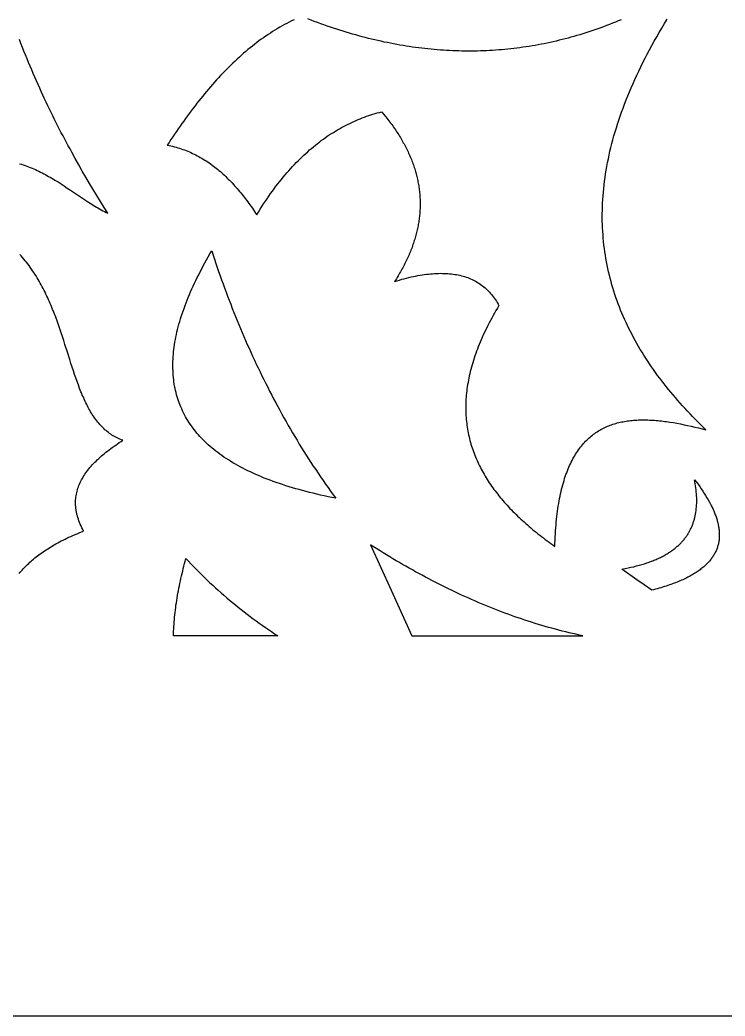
# Model space of a CAD drawing. Extents: x -4113 to -3113, y 1469 to 2469.
# Drawn here: x -3610.2 to -3499, y 1469.1 to 1626.2 of the extents above; entities that cross this region are included whole.
import ezdxf

# ---------------------------------------------------------------- set-up
doc = ezdxf.new("R2010")
doc.units = 0
doc.layers.add('PLAN_1', color=18, linetype='CONTINUOUS')

msp = doc.modelspace()

# ---------------------------------------------------------------- linework, layer by layer
at = {"layer": 'PLAN_1'}
for points in [[(-4113.04, 2469.07), (-3113.04, 2469.07), (-3113.04, 1469.07), (-4113.04, 1469.07)], [(-3560.44, 1550.75), (-3561.05, 1550.87), (-3561.65, 1551), (-3562.25, 1551.13), (-3562.84, 1551.26), (-3563.42, 1551.39), (-3564, 1551.53), (-3564.56, 1551.67), (-3565.12, 1551.81), (-3565.67, 1551.96), (-3566.22, 1552.11), (-3566.75, 1552.26), (-3567.28, 1552.41), (-3567.8, 1552.57), (-3568.31, 1552.73), (-3568.82, 1552.9), (-3569.32, 1553.06), (-3569.81, 1553.23), (-3570.29, 1553.41), (-3570.77, 1553.58), (-3571.24, 1553.76), (-3571.7, 1553.94), (-3572.15, 1554.13), (-3572.6, 1554.32), (-3573.03, 1554.51), (-3573.46, 1554.7), (-3573.89, 1554.9), (-3574.3, 1555.1), (-3574.71, 1555.3), (-3575.11, 1555.51), (-3575.51, 1555.71), (-3575.9, 1555.93), (-3576.27, 1556.14), (-3576.65, 1556.36), (-3577.01, 1556.58), (-3577.37, 1556.8), (-3577.72, 1557.03), (-3578.06, 1557.26), (-3578.4, 1557.49), (-3578.72, 1557.72), (-3579.05, 1557.96), (-3579.36, 1558.2), (-3579.67, 1558.44), (-3579.96, 1558.69), (-3580.26, 1558.94), (-3580.54, 1559.19), (-3580.82, 1559.45), (-3581.09, 1559.71), (-3581.35, 1559.97), (-3581.61, 1560.23), (-3581.86, 1560.5), (-3582.1, 1560.77), (-3582.33, 1561.04), (-3582.56, 1561.31), (-3582.78, 1561.59), (-3582.99, 1561.87), (-3583.2, 1562.16), (-3583.4, 1562.44), (-3583.59, 1562.73), (-3583.77, 1563.02), (-3583.95, 1563.32), (-3584.12, 1563.62), (-3584.28, 1563.92), (-3584.44, 1564.22), (-3584.59, 1564.53), (-3584.73, 1564.84), (-3584.87, 1565.15), (-3584.99, 1565.46), (-3585.12, 1565.78), (-3585.23, 1566.1), (-3585.34, 1566.42), (-3585.44, 1566.75), (-3585.53, 1567.08), (-3585.62, 1567.41), (-3585.7, 1567.74), (-3585.77, 1568.08), (-3585.84, 1568.42), (-3585.9, 1568.76), (-3585.95, 1569.11), (-3585.99, 1569.45), (-3586.03, 1569.8), (-3586.06, 1570.16), (-3586.09, 1570.51), (-3586.1, 1570.87), (-3586.12, 1571.23), (-3586.12, 1571.6), (-3586.12, 1571.96), (-3586.11, 1572.33), (-3586.09, 1572.71), (-3586.07, 1573.08), (-3586.04, 1573.46), (-3586, 1573.84), (-3585.96, 1574.22), (-3585.91, 1574.61), (-3585.85, 1575), (-3585.79, 1575.39), (-3585.72, 1575.78), (-3585.64, 1576.18), (-3585.56, 1576.58), (-3585.47, 1576.98), (-3585.37, 1577.38), (-3585.27, 1577.79), (-3585.16, 1578.2), (-3585.04, 1578.61), (-3584.92, 1579.03), (-3584.79, 1579.44), (-3584.65, 1579.86), (-3584.51, 1580.29), (-3584.36, 1580.71), (-3584.2, 1581.14), (-3584.04, 1581.57), (-3583.87, 1582.01), (-3583.69, 1582.44), (-3583.51, 1582.88), (-3583.32, 1583.32), (-3583.13, 1583.77), (-3582.92, 1584.21), (-3582.72, 1584.66), (-3582.5, 1585.11), (-3582.28, 1585.57), (-3582.05, 1586.02), (-3581.82, 1586.48), (-3581.58, 1586.94), (-3581.33, 1587.41), (-3581.08, 1587.88), (-3580.82, 1588.35), (-3580.55, 1588.82), (-3580.28, 1589.29), (-3580, 1589.77), (-3579.78, 1589.11), (-3579.56, 1588.46), (-3579.34, 1587.81), (-3579.12, 1587.16), (-3578.9, 1586.51), (-3578.67, 1585.86), (-3578.44, 1585.21), (-3578.2, 1584.56), (-3577.97, 1583.92), (-3577.73, 1583.27), (-3577.49, 1582.63), (-3577.24, 1581.99), (-3577, 1581.35), (-3576.75, 1580.71), (-3576.5, 1580.08), (-3576.24, 1579.44), (-3575.98, 1578.81), (-3575.72, 1578.17), (-3575.46, 1577.54), (-3575.2, 1576.91), (-3574.93, 1576.28), (-3574.66, 1575.66), (-3574.38, 1575.03), (-3574.1, 1574.41), (-3573.82, 1573.79), (-3573.54, 1573.17), (-3573.25, 1572.55), (-3572.96, 1571.93), (-3572.67, 1571.31), (-3572.38, 1570.7), (-3572.08, 1570.08), (-3571.78, 1569.47), (-3571.47, 1568.86), (-3571.17, 1568.25), (-3570.86, 1567.64), (-3570.54, 1567.04), (-3570.23, 1566.43), (-3569.91, 1565.83), (-3569.59, 1565.23), (-3569.26, 1564.63), (-3568.93, 1564.03), (-3568.6, 1563.44), (-3568.26, 1562.84), (-3567.92, 1562.25), (-3567.58, 1561.66), (-3567.24, 1561.07), (-3566.89, 1560.48), (-3566.54, 1559.9), (-3566.18, 1559.31), (-3565.82, 1558.73), (-3565.46, 1558.15), (-3565.09, 1557.57), (-3564.72, 1556.99), (-3564.35, 1556.41), (-3563.98, 1555.84), (-3563.6, 1555.27), (-3563.22, 1554.7), (-3562.83, 1554.13), (-3562.44, 1553.56), (-3562.05, 1553), (-3561.65, 1552.43), (-3561.25, 1551.87), (-3560.85, 1551.31)], [(-3503.85, 1553.67), (-3503.57, 1553.31), (-3503.31, 1552.95), (-3503.05, 1552.59), (-3502.8, 1552.23), (-3502.56, 1551.88), (-3502.33, 1551.52), (-3502.11, 1551.17), (-3501.9, 1550.83), (-3501.7, 1550.48), (-3501.5, 1550.14), (-3501.32, 1549.8), (-3501.24, 1549.63), (-3501.15, 1549.46), (-3501.07, 1549.29), (-3500.99, 1549.12), (-3500.92, 1548.96), (-3500.84, 1548.79), (-3500.77, 1548.63), (-3500.71, 1548.46), (-3500.64, 1548.3), (-3500.58, 1548.13), (-3500.52, 1547.97), (-3500.46, 1547.81), (-3500.41, 1547.65), (-3500.36, 1547.49), (-3500.31, 1547.33), (-3500.27, 1547.17), (-3500.22, 1547.01), (-3500.18, 1546.85), (-3500.15, 1546.69), (-3500.11, 1546.53), (-3500.08, 1546.38), (-3500.06, 1546.22), (-3500.03, 1546.07), (-3500.01, 1545.92), (-3499.99, 1545.76), (-3499.98, 1545.61), (-3499.97, 1545.46), (-3499.96, 1545.31), (-3499.95, 1545.16), (-3499.95, 1545.01), (-3499.95, 1544.86), (-3499.95, 1544.71), (-3499.96, 1544.56), (-3499.97, 1544.42), (-3499.98, 1544.27), (-3500, 1544.13), (-3500.02, 1543.98), (-3500.05, 1543.84), (-3500.07, 1543.7), (-3500.1, 1543.56), (-3500.14, 1543.42), (-3500.17, 1543.28), (-3500.22, 1543.14), (-3500.26, 1543), (-3500.31, 1542.86), (-3500.36, 1542.73), (-3500.41, 1542.59), (-3500.47, 1542.45), (-3500.53, 1542.32), (-3500.6, 1542.19), (-3500.67, 1542.05), (-3500.74, 1541.92), (-3500.82, 1541.79), (-3500.9, 1541.66), (-3500.98, 1541.53), (-3501.07, 1541.41), (-3501.16, 1541.28), (-3501.25, 1541.15), (-3501.35, 1541.03), (-3501.45, 1540.9), (-3501.56, 1540.78), (-3501.67, 1540.66), (-3501.78, 1540.54), (-3501.9, 1540.41), (-3502.02, 1540.29), (-3502.15, 1540.18), (-3502.28, 1540.06), (-3502.41, 1539.94), (-3502.55, 1539.82), (-3502.69, 1539.71), (-3502.84, 1539.6), (-3502.99, 1539.48), (-3503.14, 1539.37), (-3503.3, 1539.26), (-3503.46, 1539.15), (-3503.62, 1539.04), (-3503.79, 1538.93), (-3503.97, 1538.82), (-3504.15, 1538.72), (-3504.33, 1538.61), (-3504.51, 1538.51), (-3504.71, 1538.4), (-3504.9, 1538.3), (-3505.1, 1538.2), (-3505.3, 1538.1), (-3505.51, 1538), (-3505.72, 1537.9), (-3505.94, 1537.81), (-3506.16, 1537.71), (-3506.39, 1537.61), (-3506.62, 1537.52), (-3506.85, 1537.43), (-3507.09, 1537.34), (-3507.33, 1537.24), (-3507.58, 1537.15), (-3507.83, 1537.07), (-3508.09, 1536.98), (-3508.35, 1536.89), (-3508.62, 1536.81), (-3508.89, 1536.72), (-3509.16, 1536.64), (-3509.44, 1536.56), (-3509.73, 1536.47), (-3510.01, 1536.39), (-3510.31, 1536.32), (-3510.61, 1536.24), (-3511.78, 1537.07), (-3512.96, 1537.9), (-3515.31, 1539.58), (-3514.82, 1539.67), (-3514.35, 1539.76), (-3513.89, 1539.86), (-3513.45, 1539.96), (-3513.01, 1540.07), (-3512.58, 1540.19), (-3512.17, 1540.3), (-3511.77, 1540.43), (-3511.37, 1540.55), (-3511.18, 1540.62), (-3510.99, 1540.69), (-3510.81, 1540.76), (-3510.62, 1540.82), (-3510.44, 1540.9), (-3510.26, 1540.97), (-3510.09, 1541.04), (-3509.91, 1541.11), (-3509.74, 1541.19), (-3509.58, 1541.26), (-3509.41, 1541.34), (-3509.25, 1541.42), (-3509.09, 1541.5), (-3508.93, 1541.58), (-3508.77, 1541.66), (-3508.62, 1541.74), (-3508.47, 1541.83), (-3508.33, 1541.91), (-3508.18, 1542), (-3508.04, 1542.09), (-3507.9, 1542.18), (-3507.76, 1542.26), (-3507.63, 1542.36), (-3507.49, 1542.45), (-3507.36, 1542.54), (-3507.24, 1542.63), (-3507.11, 1542.73), (-3506.99, 1542.82), (-3506.87, 1542.92), (-3506.75, 1543.02), (-3506.63, 1543.12), (-3506.52, 1543.22), (-3506.41, 1543.32), (-3506.3, 1543.42), (-3506.19, 1543.52), (-3506.09, 1543.62), (-3505.99, 1543.73), (-3505.89, 1543.84), (-3505.79, 1543.94), (-3505.69, 1544.05), (-3505.6, 1544.16), (-3505.51, 1544.27), (-3505.42, 1544.38), (-3505.34, 1544.49), (-3505.25, 1544.6), (-3505.17, 1544.72), (-3505.09, 1544.83), (-3505.01, 1544.95), (-3504.94, 1545.06), (-3504.86, 1545.18), (-3504.79, 1545.3), (-3504.72, 1545.42), (-3504.66, 1545.54), (-3504.59, 1545.66), (-3504.53, 1545.78), (-3504.47, 1545.9), (-3504.41, 1546.02), (-3504.35, 1546.15), (-3504.3, 1546.27), (-3504.24, 1546.4), (-3504.19, 1546.53), (-3504.14, 1546.65), (-3504.1, 1546.78), (-3504.05, 1546.91), (-3504.01, 1547.04), (-3503.97, 1547.17), (-3503.93, 1547.3), (-3503.89, 1547.44), (-3503.85, 1547.57), (-3503.82, 1547.7), (-3503.76, 1547.97), (-3503.7, 1548.25), (-3503.65, 1548.53), (-3503.61, 1548.81), (-3503.58, 1549.09), (-3503.55, 1549.38), (-3503.53, 1549.66), (-3503.52, 1549.96), (-3503.51, 1550.25), (-3503.51, 1550.55), (-3503.52, 1550.85), (-3503.53, 1551.15), (-3503.55, 1551.46), (-3503.58, 1551.77), (-3503.61, 1552.08), (-3503.64, 1552.39), (-3503.69, 1552.71), (-3503.74, 1553.03), (-3503.79, 1553.35)], [(-3521.48, 1529.07), (-3522.02, 1529.18), (-3522.56, 1529.3), (-3523.1, 1529.43), (-3523.64, 1529.55), (-3524.18, 1529.68), (-3524.72, 1529.81), (-3525.26, 1529.95), (-3525.8, 1530.09), (-3526.34, 1530.24), (-3526.87, 1530.39), (-3527.41, 1530.54), (-3527.94, 1530.7), (-3528.48, 1530.86), (-3529.01, 1531.02), (-3529.55, 1531.19), (-3530.08, 1531.36), (-3530.61, 1531.53), (-3531.14, 1531.71), (-3531.67, 1531.89), (-3532.2, 1532.07), (-3532.73, 1532.26), (-3533.26, 1532.45), (-3533.79, 1532.65), (-3534.32, 1532.85), (-3534.84, 1533.05), (-3535.37, 1533.25), (-3535.9, 1533.46), (-3536.42, 1533.68), (-3536.95, 1533.89), (-3537.47, 1534.11), (-3538, 1534.33), (-3538.52, 1534.56), (-3539.04, 1534.79), (-3539.56, 1535.02), (-3540.08, 1535.25), (-3540.61, 1535.49), (-3541.13, 1535.73), (-3541.64, 1535.98), (-3542.16, 1536.23), (-3542.68, 1536.48), (-3543.2, 1536.73), (-3543.72, 1536.99), (-3544.24, 1537.25), (-3544.75, 1537.51), (-3545.27, 1537.78), (-3545.78, 1538.05), (-3546.3, 1538.32), (-3546.81, 1538.6), (-3547.33, 1538.87), (-3547.84, 1539.16), (-3548.35, 1539.44), (-3548.86, 1539.73), (-3549.38, 1540.02), (-3549.89, 1540.31), (-3550.4, 1540.61), (-3550.91, 1540.9), (-3551.42, 1541.2), (-3551.93, 1541.51), (-3552.44, 1541.82), (-3552.94, 1542.13), (-3553.45, 1542.44), (-3553.96, 1542.75), (-3554.47, 1543.07), (-3554.97, 1543.39), (-3551.7, 1536.24), (-3548.43, 1529.07)], [(-3586.03, 1529.07), (-3586.02, 1529.43), (-3586, 1529.8), (-3585.99, 1530.16), (-3585.97, 1530.53), (-3585.94, 1530.89), (-3585.92, 1531.26), (-3585.89, 1531.63), (-3585.85, 1532), (-3585.81, 1532.38), (-3585.77, 1532.75), (-3585.73, 1533.13), (-3585.68, 1533.5), (-3585.63, 1533.88), (-3585.57, 1534.26), (-3585.51, 1534.64), (-3585.45, 1535.02), (-3585.39, 1535.4), (-3585.32, 1535.78), (-3585.25, 1536.16), (-3585.18, 1536.55), (-3585.1, 1536.94), (-3585.02, 1537.32), (-3584.94, 1537.71), (-3584.85, 1538.1), (-3584.76, 1538.49), (-3584.67, 1538.88), (-3584.57, 1539.27), (-3584.48, 1539.67), (-3584.38, 1540.06), (-3584.27, 1540.46), (-3584.17, 1540.85), (-3584.06, 1541.25), (-3583.65, 1540.81), (-3583.24, 1540.37), (-3582.82, 1539.94), (-3582.4, 1539.52), (-3581.98, 1539.09), (-3581.56, 1538.67), (-3581.13, 1538.25), (-3580.71, 1537.84), (-3580.27, 1537.43), (-3579.84, 1537.03), (-3579.4, 1536.63), (-3578.96, 1536.23), (-3578.52, 1535.83), (-3578.07, 1535.44), (-3577.63, 1535.06), (-3577.17, 1534.68), (-3576.72, 1534.3), (-3576.26, 1533.92), (-3575.8, 1533.55), (-3575.34, 1533.18), (-3574.88, 1532.82), (-3574.41, 1532.46), (-3573.94, 1532.1), (-3573.47, 1531.75), (-3572.99, 1531.4), (-3572.51, 1531.06), (-3572.03, 1530.72), (-3571.54, 1530.38), (-3571.06, 1530.05), (-3570.57, 1529.72), (-3570.07, 1529.39), (-3569.58, 1529.07)]]:
    msp.add_lwpolyline(points, close=True, dxfattribs=at)
for points in [[(-3515.41, 1626.24), (-3515.88, 1626.04), (-3516.34, 1625.85), (-3516.8, 1625.67), (-3517.27, 1625.49), (-3517.73, 1625.31), (-3518.2, 1625.13), (-3518.66, 1624.96), (-3519.13, 1624.8), (-3519.59, 1624.63), (-3520.06, 1624.48), (-3520.53, 1624.32), (-3520.99, 1624.17), (-3521.46, 1624.02), (-3521.93, 1623.88), (-3522.4, 1623.74), (-3522.87, 1623.6), (-3523.34, 1623.47), (-3523.81, 1623.35), (-3524.28, 1623.22), (-3524.75, 1623.1), (-3525.22, 1622.99), (-3525.69, 1622.87), (-3526.16, 1622.76), (-3526.64, 1622.66), (-3527.11, 1622.56), (-3527.58, 1622.46), (-3528.06, 1622.37), (-3528.53, 1622.28), (-3529.01, 1622.19), (-3529.48, 1622.11), (-3529.96, 1622.03), (-3530.43, 1621.96), (-3530.91, 1621.89), (-3531.39, 1621.82), (-3531.86, 1621.76), (-3532.34, 1621.7), (-3532.82, 1621.65), (-3533.3, 1621.6), (-3533.78, 1621.55), (-3534.26, 1621.51), (-3534.74, 1621.47), (-3535.22, 1621.43), (-3535.7, 1621.4), (-3536.18, 1621.37), (-3536.66, 1621.35), (-3537.14, 1621.33), (-3537.63, 1621.31), (-3538.11, 1621.3), (-3538.59, 1621.29), (-3539.08, 1621.29), (-3539.56, 1621.29), (-3540.05, 1621.29), (-3540.53, 1621.3), (-3541.02, 1621.31), (-3541.5, 1621.32), (-3541.99, 1621.34), (-3542.48, 1621.37), (-3542.96, 1621.39), (-3543.45, 1621.42), (-3543.94, 1621.46), (-3544.43, 1621.49), (-3544.92, 1621.53), (-3545.41, 1621.58), (-3545.9, 1621.63), (-3546.39, 1621.68), (-3546.88, 1621.74), (-3547.37, 1621.8), (-3547.86, 1621.87), (-3548.35, 1621.93), (-3548.84, 1622.01), (-3549.34, 1622.08), (-3549.83, 1622.16), (-3550.32, 1622.25), (-3550.82, 1622.34), (-3551.31, 1622.43), (-3551.81, 1622.52), (-3552.3, 1622.62), (-3552.8, 1622.72), (-3553.3, 1622.83), (-3553.79, 1622.94), (-3554.29, 1623.06), (-3554.79, 1623.18), (-3555.28, 1623.3), (-3555.78, 1623.43), (-3556.28, 1623.56), (-3556.78, 1623.69), (-3557.28, 1623.83), (-3557.78, 1623.97), (-3558.28, 1624.11), (-3558.78, 1624.26), (-3559.28, 1624.42), (-3559.79, 1624.57), (-3560.29, 1624.74), (-3560.79, 1624.9), (-3561.29, 1625.07), (-3561.8, 1625.24), (-3562.3, 1625.42), (-3562.81, 1625.6), (-3563.31, 1625.78), (-3563.82, 1625.97), (-3564.32, 1626.16), (-3564.83, 1626.36)], [(-3567.01, 1626.24), (-3567.39, 1626.05), (-3567.78, 1625.86), (-3568.16, 1625.66), (-3568.53, 1625.46), (-3568.91, 1625.25), (-3569.28, 1625.04), (-3569.65, 1624.82), (-3570.02, 1624.6), (-3570.39, 1624.37), (-3570.75, 1624.13), (-3571.11, 1623.9), (-3571.48, 1623.65), (-3571.83, 1623.4), (-3572.19, 1623.15), (-3572.54, 1622.89), (-3572.9, 1622.62), (-3573.25, 1622.35), (-3573.59, 1622.08), (-3573.94, 1621.8), (-3574.29, 1621.52), (-3574.63, 1621.23), (-3574.97, 1620.94), (-3575.31, 1620.64), (-3575.64, 1620.34), (-3575.98, 1620.03), (-3576.31, 1619.72), (-3576.64, 1619.4), (-3576.97, 1619.09), (-3577.3, 1618.76), (-3577.63, 1618.43), (-3577.95, 1618.1), (-3578.27, 1617.77), (-3578.6, 1617.43), (-3578.92, 1617.08), (-3579.23, 1616.73), (-3579.55, 1616.38), (-3579.86, 1616.03), (-3580.18, 1615.67), (-3580.49, 1615.3), (-3580.8, 1614.94), (-3581.11, 1614.56), (-3581.42, 1614.19), (-3581.72, 1613.81), (-3582.03, 1613.43), (-3582.33, 1613.05), (-3582.63, 1612.66), (-3582.93, 1612.27), (-3583.23, 1611.87), (-3583.53, 1611.47), (-3583.82, 1611.07), (-3584.12, 1610.67), (-3584.41, 1610.26), (-3584.7, 1609.85), (-3584.99, 1609.43), (-3585.28, 1609.02), (-3585.57, 1608.6), (-3585.86, 1608.17), (-3586.14, 1607.75), (-3586.43, 1607.32), (-3586.71, 1606.89), (-3587, 1606.46), (-3586.72, 1606.4), (-3586.44, 1606.34), (-3586.16, 1606.28), (-3585.89, 1606.21), (-3585.61, 1606.13), (-3585.34, 1606.05), (-3585.08, 1605.97), (-3584.81, 1605.88), (-3584.55, 1605.79), (-3584.29, 1605.7), (-3584.03, 1605.6), (-3583.77, 1605.5), (-3583.52, 1605.39), (-3583.27, 1605.28), (-3583.02, 1605.16), (-3582.77, 1605.04), (-3582.52, 1604.92), (-3582.28, 1604.79), (-3582.04, 1604.66), (-3581.8, 1604.53), (-3581.56, 1604.39), (-3581.32, 1604.25), (-3581.09, 1604.1), (-3580.86, 1603.96), (-3580.63, 1603.8), (-3580.4, 1603.65), (-3580.17, 1603.49), (-3579.95, 1603.32), (-3579.72, 1603.16), (-3579.5, 1602.99), (-3579.28, 1602.81), (-3579.06, 1602.64), (-3578.85, 1602.46), (-3578.63, 1602.27), (-3578.42, 1602.09), (-3578.21, 1601.9), (-3578, 1601.71), (-3577.79, 1601.51), (-3577.59, 1601.31), (-3577.38, 1601.11), (-3577.18, 1600.91), (-3576.98, 1600.7), (-3576.78, 1600.49), (-3576.58, 1600.27), (-3576.38, 1600.06), (-3576.19, 1599.84), (-3575.99, 1599.62), (-3575.8, 1599.39), (-3575.61, 1599.16), (-3575.42, 1598.94), (-3575.23, 1598.7), (-3575.04, 1598.47), (-3574.86, 1598.23), (-3574.67, 1597.99), (-3574.49, 1597.75), (-3574.31, 1597.5), (-3574.13, 1597.26), (-3573.95, 1597.01), (-3573.77, 1596.75), (-3573.59, 1596.5), (-3573.42, 1596.24), (-3573.24, 1595.99), (-3573.07, 1595.72), (-3572.89, 1595.46), (-3572.62, 1595.9), (-3572.35, 1596.34), (-3572.08, 1596.77), (-3571.81, 1597.19), (-3571.53, 1597.6), (-3571.26, 1598.01), (-3570.98, 1598.41), (-3570.7, 1598.81), (-3570.42, 1599.2), (-3570.14, 1599.58), (-3569.86, 1599.96), (-3569.57, 1600.33), (-3569.29, 1600.69), (-3569, 1601.05), (-3568.72, 1601.4), (-3568.43, 1601.75), (-3568.14, 1602.08), (-3567.85, 1602.42), (-3567.55, 1602.74), (-3567.26, 1603.07), (-3566.96, 1603.38), (-3566.67, 1603.69), (-3566.37, 1603.99), (-3566.07, 1604.29), (-3565.77, 1604.58), (-3565.47, 1604.87), (-3565.17, 1605.15), (-3564.86, 1605.42), (-3564.56, 1605.69), (-3564.25, 1605.95), (-3563.95, 1606.21), (-3563.64, 1606.46), (-3563.33, 1606.7), (-3563.02, 1606.94), (-3562.71, 1607.18), (-3562.39, 1607.41), (-3562.08, 1607.63), (-3561.77, 1607.85), (-3561.45, 1608.06), (-3561.13, 1608.27), (-3560.81, 1608.47), (-3560.5, 1608.66), (-3560.17, 1608.86), (-3559.85, 1609.04), (-3559.53, 1609.22), (-3559.21, 1609.4), (-3558.88, 1609.57), (-3558.56, 1609.73), (-3558.23, 1609.89), (-3557.9, 1610.05), (-3557.57, 1610.2), (-3557.24, 1610.34), (-3556.91, 1610.48), (-3556.58, 1610.62), (-3556.25, 1610.75), (-3555.91, 1610.88), (-3555.58, 1611), (-3555.24, 1611.11), (-3554.91, 1611.22), (-3554.57, 1611.33), (-3554.23, 1611.43), (-3553.89, 1611.53), (-3553.55, 1611.62), (-3553.21, 1611.71), (-3552.87, 1611.31), (-3552.54, 1610.9), (-3552.22, 1610.5), (-3552.06, 1610.3), (-3551.91, 1610.1), (-3551.76, 1609.89), (-3551.61, 1609.69), (-3551.46, 1609.49), (-3551.32, 1609.29), (-3551.18, 1609.08), (-3551.04, 1608.88), (-3550.9, 1608.68), (-3550.77, 1608.47), (-3550.63, 1608.27), (-3550.51, 1608.07), (-3550.38, 1607.86), (-3550.25, 1607.66), (-3550.13, 1607.45), (-3550.01, 1607.25), (-3549.89, 1607.05), (-3549.78, 1606.84), (-3549.67, 1606.64), (-3549.56, 1606.43), (-3549.45, 1606.23), (-3549.34, 1606.02), (-3549.24, 1605.82), (-3549.14, 1605.61), (-3549.04, 1605.41), (-3548.95, 1605.2), (-3548.86, 1605), (-3548.77, 1604.79), (-3548.68, 1604.59), (-3548.59, 1604.38), (-3548.51, 1604.18), (-3548.43, 1603.97), (-3548.35, 1603.76), (-3548.27, 1603.56), (-3548.2, 1603.35), (-3548.13, 1603.15), (-3548.06, 1602.94), (-3547.99, 1602.73), (-3547.93, 1602.53), (-3547.87, 1602.32), (-3547.81, 1602.11), (-3547.75, 1601.91), (-3547.7, 1601.7), (-3547.65, 1601.49), (-3547.6, 1601.28), (-3547.55, 1601.08), (-3547.51, 1600.87), (-3547.47, 1600.66), (-3547.43, 1600.45), (-3547.39, 1600.24), (-3547.36, 1600.04), (-3547.33, 1599.83), (-3547.3, 1599.62), (-3547.27, 1599.41), (-3547.24, 1599.2), (-3547.22, 1598.99), (-3547.2, 1598.78), (-3547.19, 1598.58), (-3547.17, 1598.37), (-3547.16, 1598.16), (-3547.15, 1597.95), (-3547.14, 1597.74), (-3547.14, 1597.53), (-3547.13, 1597.32), (-3547.13, 1597.11), (-3547.14, 1596.9), (-3547.14, 1596.69), (-3547.15, 1596.48), (-3547.16, 1596.27), (-3547.17, 1596.06), (-3547.18, 1595.85), (-3547.2, 1595.64), (-3547.22, 1595.43), (-3547.24, 1595.22), (-3547.26, 1595), (-3547.29, 1594.79), (-3547.32, 1594.58), (-3547.35, 1594.37), (-3547.39, 1594.16), (-3547.42, 1593.95), (-3547.46, 1593.74), (-3547.5, 1593.52), (-3547.55, 1593.31), (-3547.59, 1593.1), (-3547.64, 1592.89), (-3547.69, 1592.68), (-3547.75, 1592.46), (-3547.8, 1592.25), (-3547.86, 1592.04), (-3547.92, 1591.83), (-3547.98, 1591.61), (-3548.05, 1591.4), (-3548.12, 1591.19), (-3548.19, 1590.97), (-3548.26, 1590.76), (-3548.34, 1590.55), (-3548.41, 1590.33), (-3548.49, 1590.12), (-3548.58, 1589.9), (-3548.66, 1589.69), (-3548.75, 1589.48), (-3548.84, 1589.26), (-3548.93, 1589.05), (-3549.03, 1588.83), (-3549.12, 1588.62), (-3549.22, 1588.4), (-3549.33, 1588.19), (-3549.43, 1587.97), (-3549.54, 1587.76), (-3549.65, 1587.54), (-3549.76, 1587.33), (-3549.87, 1587.11), (-3549.99, 1586.9), (-3550.11, 1586.68), (-3550.23, 1586.47), (-3550.36, 1586.25), (-3550.48, 1586.04), (-3550.61, 1585.82), (-3550.74, 1585.6), (-3550.88, 1585.39), (-3551.15, 1584.95), (-3550.77, 1585.07), (-3550.39, 1585.18), (-3550.01, 1585.29), (-3549.64, 1585.39), (-3549.27, 1585.48), (-3548.91, 1585.57), (-3548.55, 1585.66), (-3548.2, 1585.73), (-3547.84, 1585.81), (-3547.5, 1585.87), (-3547.15, 1585.93), (-3546.81, 1585.99), (-3546.48, 1586.04), (-3546.15, 1586.08), (-3545.82, 1586.12), (-3545.5, 1586.16), (-3545.18, 1586.18), (-3544.86, 1586.2), (-3544.55, 1586.22), (-3544.24, 1586.23), (-3543.94, 1586.24), (-3543.64, 1586.23), (-3543.35, 1586.23), (-3543.05, 1586.22), (-3542.77, 1586.2), (-3542.48, 1586.18), (-3542.2, 1586.15), (-3541.93, 1586.11), (-3541.66, 1586.07), (-3541.39, 1586.03), (-3541.13, 1585.98), (-3540.87, 1585.92), (-3540.61, 1585.86), (-3540.36, 1585.79), (-3540.12, 1585.71), (-3539.87, 1585.63), (-3539.63, 1585.55), (-3539.4, 1585.46), (-3539.17, 1585.36), (-3538.94, 1585.26), (-3538.72, 1585.15), (-3538.5, 1585.04), (-3538.28, 1584.92), (-3538.07, 1584.8), (-3537.87, 1584.67), (-3537.66, 1584.53), (-3537.46, 1584.39), (-3537.27, 1584.25), (-3537.08, 1584.09), (-3536.89, 1583.94), (-3536.71, 1583.77), (-3536.53, 1583.6), (-3536.36, 1583.43), (-3536.19, 1583.25), (-3536.02, 1583.06), (-3535.86, 1582.87), (-3535.7, 1582.68), (-3535.54, 1582.47), (-3535.39, 1582.27), (-3535.25, 1582.05), (-3535.1, 1581.83), (-3534.96, 1581.61), (-3534.83, 1581.38), (-3534.7, 1581.14), (-3534.94, 1580.75), (-3535.17, 1580.35), (-3535.4, 1579.96), (-3535.62, 1579.57), (-3535.83, 1579.18), (-3536.04, 1578.79), (-3536.24, 1578.41), (-3536.44, 1578.02), (-3536.63, 1577.64), (-3536.82, 1577.26), (-3537, 1576.88), (-3537.17, 1576.51), (-3537.34, 1576.13), (-3537.51, 1575.76), (-3537.66, 1575.39), (-3537.82, 1575.02), (-3537.96, 1574.66), (-3538.1, 1574.29), (-3538.24, 1573.93), (-3538.37, 1573.57), (-3538.5, 1573.21), (-3538.62, 1572.85), (-3538.73, 1572.49), (-3538.84, 1572.14), (-3538.94, 1571.78), (-3539.04, 1571.43), (-3539.13, 1571.08), (-3539.22, 1570.74), (-3539.3, 1570.39), (-3539.38, 1570.04), (-3539.45, 1569.7), (-3539.52, 1569.36), (-3539.58, 1569.02), (-3539.64, 1568.68), (-3539.69, 1568.35), (-3539.74, 1568.01), (-3539.78, 1567.68), (-3539.82, 1567.35), (-3539.85, 1567.02), (-3539.88, 1566.69), (-3539.9, 1566.37), (-3539.92, 1566.04), (-3539.93, 1565.72), (-3539.94, 1565.4), (-3539.94, 1565.08), (-3539.94, 1564.76), (-3539.93, 1564.44), (-3539.92, 1564.13), (-3539.9, 1563.81), (-3539.88, 1563.5), (-3539.85, 1563.19), (-3539.82, 1562.88), (-3539.79, 1562.57), (-3539.75, 1562.27), (-3539.71, 1561.96), (-3539.66, 1561.66), (-3539.6, 1561.36), (-3539.55, 1561.05), (-3539.48, 1560.76), (-3539.42, 1560.46), (-3539.35, 1560.16), (-3539.27, 1559.87), (-3539.19, 1559.57), (-3539.11, 1559.28), (-3539.02, 1558.99), (-3538.93, 1558.7), (-3538.83, 1558.42), (-3538.73, 1558.13), (-3538.62, 1557.84), (-3538.51, 1557.56), (-3538.4, 1557.28), (-3538.28, 1557), (-3538.16, 1556.72), (-3538.04, 1556.44), (-3537.91, 1556.16), (-3537.77, 1555.89), (-3537.63, 1555.61), (-3537.49, 1555.34), (-3537.35, 1555.07), (-3537.2, 1554.8), (-3537.04, 1554.53), (-3536.89, 1554.26), (-3536.72, 1553.99), (-3536.56, 1553.73), (-3536.39, 1553.46), (-3536.22, 1553.2), (-3536.04, 1552.94), (-3535.86, 1552.68), (-3535.68, 1552.42), (-3535.49, 1552.16), (-3535.3, 1551.91), (-3535.1, 1551.65), (-3534.9, 1551.4), (-3534.7, 1551.14), (-3534.5, 1550.89), (-3534.29, 1550.64), (-3534.07, 1550.39), (-3533.86, 1550.14), (-3533.64, 1549.89), (-3533.42, 1549.65), (-3533.19, 1549.4), (-3532.96, 1549.16), (-3532.73, 1548.91), (-3532.49, 1548.67), (-3532.25, 1548.43), (-3532.01, 1548.19), (-3531.76, 1547.95), (-3531.51, 1547.71), (-3531.26, 1547.48), (-3531, 1547.24), (-3530.74, 1547.01), (-3530.48, 1546.77), (-3530.22, 1546.54), (-3529.95, 1546.31), (-3529.68, 1546.08), (-3529.4, 1545.85), (-3529.13, 1545.62), (-3528.85, 1545.39), (-3528.56, 1545.16), (-3528.28, 1544.94), (-3527.99, 1544.71), (-3527.69, 1544.49), (-3527.4, 1544.26), (-3527.1, 1544.04), (-3526.8, 1543.82), (-3526.5, 1543.6), (-3526.19, 1543.38), (-3525.88, 1543.16), (-3525.87, 1543.67), (-3525.85, 1544.16), (-3525.83, 1544.65), (-3525.8, 1545.14), (-3525.77, 1545.61), (-3525.74, 1546.07), (-3525.7, 1546.53), (-3525.66, 1546.98), (-3525.62, 1547.43), (-3525.57, 1547.86), (-3525.52, 1548.29), (-3525.46, 1548.71), (-3525.4, 1549.12), (-3525.34, 1549.53), (-3525.28, 1549.93), (-3525.21, 1550.32), (-3525.14, 1550.7), (-3525.06, 1551.08), (-3524.98, 1551.45), (-3524.9, 1551.82), (-3524.82, 1552.17), (-3524.73, 1552.52), (-3524.63, 1552.86), (-3524.54, 1553.2), (-3524.44, 1553.53), (-3524.34, 1553.85), (-3524.24, 1554.17), (-3524.13, 1554.48), (-3524.02, 1554.78), (-3523.9, 1555.08), (-3523.79, 1555.37), (-3523.67, 1555.65), (-3523.55, 1555.93), (-3523.42, 1556.2), (-3523.29, 1556.46), (-3523.16, 1556.72), (-3523.03, 1556.98), (-3522.89, 1557.22), (-3522.75, 1557.46), (-3522.61, 1557.7), (-3522.46, 1557.93), (-3522.31, 1558.15), (-3522.16, 1558.37), (-3522.01, 1558.58), (-3521.85, 1558.79), (-3521.69, 1558.99), (-3521.53, 1559.19), (-3521.37, 1559.37), (-3521.2, 1559.56), (-3521.03, 1559.74), (-3520.86, 1559.91), (-3520.69, 1560.08), (-3520.51, 1560.24), (-3520.33, 1560.4), (-3520.15, 1560.55), (-3519.96, 1560.7), (-3519.78, 1560.85), (-3519.59, 1560.98), (-3519.4, 1561.12), (-3519.21, 1561.25), (-3519.01, 1561.37), (-3518.81, 1561.49), (-3518.61, 1561.6), (-3518.41, 1561.71), (-3518.21, 1561.82), (-3518, 1561.92), (-3517.79, 1562.01), (-3517.58, 1562.1), (-3517.37, 1562.19), (-3517.15, 1562.27), (-3516.94, 1562.35), (-3516.72, 1562.43), (-3516.5, 1562.5), (-3516.27, 1562.56), (-3516.05, 1562.63), (-3515.82, 1562.68), (-3515.59, 1562.74), (-3515.36, 1562.79), (-3515.13, 1562.83), (-3514.9, 1562.88), (-3514.66, 1562.92), (-3514.43, 1562.95), (-3514.19, 1562.98), (-3513.95, 1563.01), (-3513.71, 1563.04), (-3513.46, 1563.06), (-3513.22, 1563.08), (-3512.97, 1563.09), (-3512.72, 1563.1), (-3512.47, 1563.11), (-3512.22, 1563.12), (-3511.97, 1563.12), (-3511.71, 1563.12), (-3511.46, 1563.11), (-3511.2, 1563.1), (-3510.94, 1563.09), (-3510.68, 1563.08), (-3510.42, 1563.07), (-3510.16, 1563.05), (-3509.89, 1563.03), (-3509.63, 1563), (-3509.36, 1562.98), (-3509.09, 1562.95), (-3508.82, 1562.91), (-3508.55, 1562.88), (-3508.28, 1562.84), (-3508.01, 1562.81), (-3507.74, 1562.77), (-3507.19, 1562.68), (-3506.63, 1562.58), (-3506.08, 1562.47), (-3505.52, 1562.36), (-3504.95, 1562.24), (-3504.38, 1562.12), (-3503.81, 1561.98), (-3503.24, 1561.85), (-3502.66, 1561.7), (-3502.09, 1561.55), (-3502.51, 1561.97), (-3502.93, 1562.38), (-3503.35, 1562.8), (-3503.76, 1563.22), (-3504.17, 1563.64), (-3504.57, 1564.06), (-3504.97, 1564.48), (-3505.36, 1564.91), (-3505.75, 1565.34), (-3506.13, 1565.76), (-3506.51, 1566.19), (-3506.88, 1566.63), (-3507.25, 1567.06), (-3507.61, 1567.49), (-3507.97, 1567.93), (-3508.32, 1568.37), (-3508.67, 1568.81), (-3509.01, 1569.25), (-3509.35, 1569.7), (-3509.68, 1570.14), (-3510, 1570.59), (-3510.32, 1571.04), (-3510.64, 1571.49), (-3510.95, 1571.94), (-3511.25, 1572.4), (-3511.55, 1572.86), (-3511.84, 1573.32), (-3512.13, 1573.78), (-3512.41, 1574.24), (-3512.68, 1574.7), (-3512.95, 1575.17), (-3513.21, 1575.64), (-3513.47, 1576.11), (-3513.72, 1576.58), (-3513.96, 1577.06), (-3514.2, 1577.53), (-3514.44, 1578.01), (-3514.66, 1578.49), (-3514.88, 1578.98), (-3515.1, 1579.46), (-3515.31, 1579.95), (-3515.51, 1580.44), (-3515.7, 1580.93), (-3515.89, 1581.42), (-3516.07, 1581.92), (-3516.25, 1582.42), (-3516.42, 1582.92), (-3516.58, 1583.42), (-3516.74, 1583.92), (-3516.88, 1584.43), (-3517.03, 1584.94), (-3517.16, 1585.45), (-3517.29, 1585.96), (-3517.41, 1586.48), (-3517.53, 1587), (-3517.64, 1587.52), (-3517.74, 1588.04), (-3517.83, 1588.57), (-3517.92, 1589.09), (-3518, 1589.62), (-3518.07, 1590.16), (-3518.14, 1590.69), (-3518.2, 1591.23), (-3518.25, 1591.77), (-3518.29, 1592.31), (-3518.33, 1592.86), (-3518.36, 1593.4), (-3518.38, 1593.95), (-3518.4, 1594.5), (-3518.4, 1595.06), (-3518.4, 1595.62), (-3518.39, 1596.18), (-3518.38, 1596.74), (-3518.35, 1597.3), (-3518.32, 1597.87), (-3518.28, 1598.44), (-3518.23, 1599.01), (-3518.18, 1599.59), (-3518.12, 1600.17), (-3518.05, 1600.75), (-3517.97, 1601.33), (-3517.88, 1601.92), (-3517.78, 1602.5), (-3517.68, 1603.1), (-3517.57, 1603.69), (-3517.45, 1604.29), (-3517.32, 1604.89), (-3517.19, 1605.49), (-3517.04, 1606.09), (-3516.89, 1606.7), (-3516.73, 1607.31), (-3516.56, 1607.93), (-3516.38, 1608.54), (-3516.19, 1609.16), (-3516, 1609.78), (-3515.79, 1610.41), (-3515.58, 1611.04), (-3515.36, 1611.67), (-3515.13, 1612.3), (-3514.89, 1612.94), (-3514.64, 1613.58), (-3514.38, 1614.22), (-3514.12, 1614.87), (-3513.84, 1615.52), (-3513.56, 1616.17), (-3513.27, 1616.82), (-3512.96, 1617.48), (-3512.65, 1618.14), (-3512.33, 1618.81), (-3512, 1619.47), (-3511.66, 1620.15), (-3511.31, 1620.82), (-3510.96, 1621.5), (-3510.59, 1622.18), (-3510.21, 1622.86), (-3509.83, 1623.54), (-3509.43, 1624.23), (-3509.03, 1624.93), (-3508.61, 1625.62), (-3508.19, 1626.32)], [(-3610.29, 1603.52), (-3610, 1603.43), (-3609.71, 1603.34), (-3609.43, 1603.24), (-3609.15, 1603.15), (-3608.87, 1603.04), (-3608.6, 1602.93), (-3608.32, 1602.82), (-3608.05, 1602.71), (-3607.79, 1602.59), (-3607.52, 1602.47), (-3607.26, 1602.34), (-3606.99, 1602.21), (-3606.73, 1602.08), (-3606.48, 1601.95), (-3606.22, 1601.81), (-3605.97, 1601.67), (-3605.71, 1601.53), (-3605.46, 1601.39), (-3605.21, 1601.24), (-3604.96, 1601.09), (-3604.72, 1600.94), (-3604.23, 1600.64), (-3603.74, 1600.33), (-3603.25, 1600.01), (-3602.77, 1599.69), (-3602.29, 1599.37), (-3601.33, 1598.72), (-3600.85, 1598.4), (-3600.37, 1598.08), (-3599.89, 1597.76), (-3599.41, 1597.45), (-3598.92, 1597.14), (-3598.67, 1596.98), (-3598.42, 1596.83), (-3598.18, 1596.68), (-3597.93, 1596.54), (-3597.68, 1596.39), (-3597.42, 1596.25), (-3597.17, 1596.11), (-3596.91, 1595.97), (-3596.66, 1595.84), (-3596.4, 1595.71), (-3596.98, 1596.64), (-3597.55, 1597.57), (-3598.13, 1598.52), (-3598.7, 1599.47), (-3599.27, 1600.42), (-3599.84, 1601.39), (-3600.4, 1602.36), (-3600.96, 1603.35), (-3601.52, 1604.34), (-3602.07, 1605.34), (-3602.34, 1605.85), (-3602.62, 1606.36), (-3602.89, 1606.87), (-3603.16, 1607.38), (-3603.44, 1607.9), (-3603.71, 1608.42), (-3603.98, 1608.94), (-3604.24, 1609.46), (-3604.51, 1609.99), (-3604.78, 1610.52), (-3605.04, 1611.06), (-3605.31, 1611.6), (-3605.57, 1612.14), (-3605.83, 1612.68), (-3606.09, 1613.23), (-3606.35, 1613.78), (-3606.61, 1614.33), (-3606.87, 1614.89), (-3607.12, 1615.45), (-3607.38, 1616.02), (-3607.63, 1616.59), (-3607.88, 1617.16), (-3608.13, 1617.74), (-3608.38, 1618.32), (-3608.63, 1618.9), (-3608.87, 1619.49), (-3609.12, 1620.08), (-3609.36, 1620.68), (-3609.6, 1621.28), (-3609.84, 1621.88), (-3610.08, 1622.49), (-3610.32, 1623.11)], [(-3610.37, 1538.9), (-3610.22, 1539.08), (-3610.06, 1539.26), (-3609.9, 1539.43), (-3609.74, 1539.61), (-3609.57, 1539.79), (-3609.4, 1539.96), (-3609.22, 1540.14), (-3609.04, 1540.31), (-3608.86, 1540.48), (-3608.67, 1540.65), (-3608.48, 1540.82), (-3608.29, 1540.99), (-3608.09, 1541.16), (-3607.88, 1541.33), (-3607.68, 1541.5), (-3607.47, 1541.66), (-3607.25, 1541.83), (-3607.03, 1541.99), (-3606.8, 1542.15), (-3606.57, 1542.31), (-3606.34, 1542.48), (-3606.1, 1542.63), (-3605.85, 1542.79), (-3605.6, 1542.95), (-3605.35, 1543.11), (-3605.09, 1543.26), (-3604.83, 1543.41), (-3604.56, 1543.57), (-3604.28, 1543.72), (-3604, 1543.87), (-3603.71, 1544.02), (-3603.42, 1544.16), (-3603.12, 1544.31), (-3602.82, 1544.45), (-3602.51, 1544.6), (-3602.2, 1544.74), (-3601.88, 1544.88), (-3601.55, 1545.02), (-3601.22, 1545.16), (-3600.88, 1545.29), (-3600.54, 1545.43), (-3600.19, 1545.56), (-3600.33, 1545.84), (-3600.47, 1546.11), (-3600.6, 1546.38), (-3600.72, 1546.65), (-3600.83, 1546.91), (-3600.93, 1547.18), (-3601.02, 1547.44), (-3601.1, 1547.7), (-3601.18, 1547.96), (-3601.21, 1548.09), (-3601.24, 1548.21), (-3601.27, 1548.34), (-3601.3, 1548.47), (-3601.32, 1548.6), (-3601.35, 1548.72), (-3601.37, 1548.85), (-3601.39, 1548.97), (-3601.4, 1549.1), (-3601.42, 1549.22), (-3601.43, 1549.35), (-3601.44, 1549.47), (-3601.45, 1549.6), (-3601.46, 1549.72), (-3601.46, 1549.84), (-3601.46, 1549.96), (-3601.46, 1550.09), (-3601.46, 1550.21), (-3601.46, 1550.33), (-3601.45, 1550.45), (-3601.43, 1550.69), (-3601.41, 1550.93), (-3601.37, 1551.16), (-3601.33, 1551.4), (-3601.28, 1551.63), (-3601.23, 1551.86), (-3601.16, 1552.1), (-3601.09, 1552.32), (-3601.01, 1552.55), (-3600.93, 1552.78), (-3600.84, 1553), (-3600.74, 1553.23), (-3600.63, 1553.45), (-3600.51, 1553.67), (-3600.39, 1553.89), (-3600.27, 1554.11), (-3600.13, 1554.32), (-3599.99, 1554.54), (-3599.85, 1554.75), (-3599.69, 1554.96), (-3599.53, 1555.17), (-3599.37, 1555.38), (-3599.19, 1555.59), (-3599.02, 1555.8), (-3598.83, 1556.01), (-3598.64, 1556.21), (-3598.45, 1556.42), (-3598.24, 1556.62), (-3598.04, 1556.82), (-3597.82, 1557.02), (-3597.61, 1557.22), (-3597.38, 1557.42), (-3597.15, 1557.61), (-3596.92, 1557.81), (-3596.68, 1558), (-3596.43, 1558.2), (-3596.18, 1558.39), (-3595.93, 1558.58), (-3595.67, 1558.77), (-3595.4, 1558.96), (-3595.14, 1559.15), (-3594.86, 1559.34), (-3594.58, 1559.53), (-3594.3, 1559.71), (-3594.01, 1559.9), (-3594.24, 1559.98), (-3594.47, 1560.07), (-3594.69, 1560.17), (-3594.9, 1560.27), (-3595.11, 1560.37), (-3595.32, 1560.48), (-3595.52, 1560.6), (-3595.72, 1560.72), (-3595.92, 1560.85), (-3596.11, 1560.99), (-3596.29, 1561.12), (-3596.48, 1561.27), (-3596.66, 1561.42), (-3596.83, 1561.57), (-3597.01, 1561.73), (-3597.17, 1561.89), (-3597.34, 1562.06), (-3597.5, 1562.23), (-3597.66, 1562.41), (-3597.82, 1562.59), (-3597.97, 1562.78), (-3598.12, 1562.97), (-3598.27, 1563.16), (-3598.41, 1563.36), (-3598.55, 1563.56), (-3598.69, 1563.77), (-3598.83, 1563.98), (-3598.96, 1564.19), (-3599.09, 1564.41), (-3599.22, 1564.63), (-3599.35, 1564.86), (-3599.47, 1565.09), (-3599.59, 1565.32), (-3599.71, 1565.56), (-3599.83, 1565.8), (-3599.95, 1566.04), (-3600.06, 1566.28), (-3600.18, 1566.53), (-3600.29, 1566.78), (-3600.4, 1567.04), (-3600.5, 1567.3), (-3600.61, 1567.56), (-3600.72, 1567.82), (-3600.82, 1568.09), (-3601.02, 1568.62), (-3601.22, 1569.17), (-3601.42, 1569.73), (-3601.62, 1570.29), (-3601.81, 1570.87), (-3602, 1571.45), (-3602.19, 1572.03), (-3602.37, 1572.62), (-3602.75, 1573.82), (-3603.14, 1575.03), (-3603.33, 1575.64), (-3603.53, 1576.26), (-3603.74, 1576.87), (-3603.95, 1577.49), (-3604.16, 1578.1), (-3604.38, 1578.72), (-3604.6, 1579.33), (-3604.84, 1579.94), (-3604.96, 1580.25), (-3605.08, 1580.55), (-3605.2, 1580.85), (-3605.33, 1581.16), (-3605.46, 1581.46), (-3605.59, 1581.76), (-3605.72, 1582.06), (-3605.85, 1582.36), (-3605.99, 1582.65), (-3606.13, 1582.95), (-3606.27, 1583.25), (-3606.42, 1583.54), (-3606.57, 1583.83), (-3606.72, 1584.12), (-3606.88, 1584.41), (-3607.03, 1584.69), (-3607.2, 1584.98), (-3607.36, 1585.26), (-3607.53, 1585.54), (-3607.7, 1585.82), (-3607.87, 1586.1), (-3608.05, 1586.37), (-3608.23, 1586.64), (-3608.42, 1586.91), (-3608.61, 1587.18), (-3608.8, 1587.45), (-3609, 1587.71), (-3609.2, 1587.97), (-3609.41, 1588.22), (-3609.62, 1588.48), (-3609.83, 1588.73), (-3610.05, 1588.98), (-3610.27, 1589.22)]]:
    msp.add_lwpolyline(points, dxfattribs=at)

doc.saveas('drawing.dxf')
